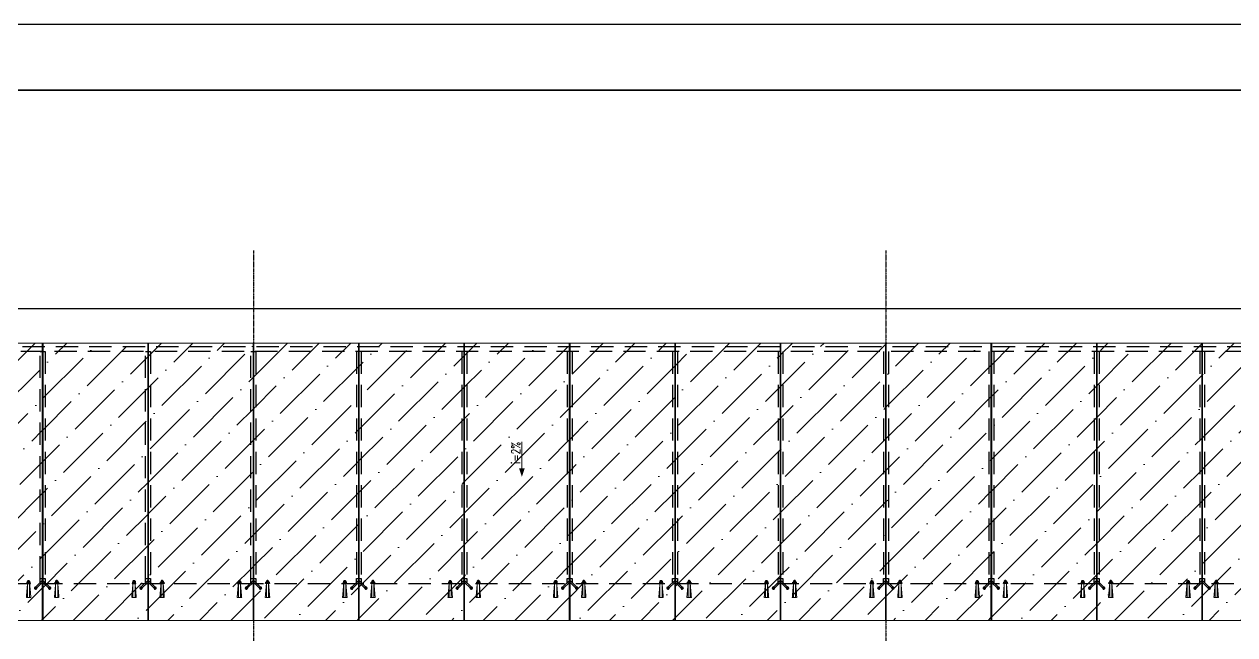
# Model space of a CAD drawing. Extents: x 134921 to 2525442, y -280073 to 23449.
# Drawn here: x 158438 to 175665, y 14751 to 23449 of the extents above; entities that cross this region are included whole.
import ezdxf
from ezdxf.enums import TextEntityAlignment as Align

# ---------------------------------------------------------------- set-up
doc = ezdxf.new("R2010")
doc.units = 0
for name, pattern in [('DASH2', [0.375, 0.25, -0.125]), ('DASHED2', [9.525, 6.35, -3.175]), ('X_GRID$0$CENTER', [2, 1.25, -0.25, 0.25, -0.25])]:
    doc.linetypes.add(name, pattern=pattern)
doc.layers.get('0').update_dxf_attribs({"linetype": 'CONTINUOUS'})
doc.layers.get('Defpoints').update_dxf_attribs({"linetype": 'CONTINUOUS'})
for name, color, linetype, lineweight in [('A - Hatch', 251, 'CONTINUOUS', 5), ('a khuat', 5, 'DASHED2', 15), ('a text', 7, 'CONTINUOUS', 5), ('a thiet bi', 146, 'CONTINUOUS', 9), ('Kinh', 5, 'CONTINUOUS', 13), ('TEXT', 7, 'CONTINUOUS', 5), ('X_GRID$0$symb', 6, 'CONTINUOUS', 25)]:
    doc.layers.add(name, color=color, linetype=linetype, lineweight=lineweight)
for name, color, linetype in [('A-OVER', 1, 'DASHED2'), ('chuyen-chi-tiet', 30, 'CONTINUOUS'), ('htch', 8, 'CONTINUOUS'), ('Steel', 7, 'CONTINUOUS'), ('X_GRID$0$A-GRID 1', 253, 'X_GRID$0$CENTER')]:
    doc.layers.add(name, color=color, linetype=linetype)
doc.styles.add('dim 1', font='romans.shx', dxfattribs={"width": 0.8})
pattern_1 = [(45, (-207399.62, 0), (168.3798, 617.3926), [793.75, -158.75, 0, -158.75])]

msp = doc.modelspace()

# ---------------------------------------------------------------- hatches: boundary and pattern name
at = {"layer": 'A - Hatch'}
h = msp.add_hatch(dxfattribs=at)
h.set_pattern_fill('ANSI36', color=8, scale=100)
h.set_pattern_definition(pattern_1)
h.paths.add_polyline_path([(157205.683, 18907.016), (158695.683, 18907.016), (158695.683, 14957.016), (157205.683, 14957.016)])
h = msp.add_hatch(dxfattribs=at)
h.set_pattern_fill('ANSI36', color=8, scale=100)
h.set_pattern_definition(pattern_1)
h.paths.add_polyline_path([(160195.862, 18907.016), (158705.862, 18907.016), (158705.862, 14957.016), (160195.862, 14957.016)])
h = msp.add_hatch(dxfattribs=at)
h.set_pattern_fill('ANSI36', color=8, scale=100)
h.set_pattern_definition(pattern_1)
h.paths.add_polyline_path([(160205.476, 18907.016), (161695.476, 18907.016), (161695.476, 14957.016), (160205.476, 14957.016)])
h = msp.add_hatch(dxfattribs=at)
h.set_pattern_fill('ANSI36', color=8, scale=100)
h.set_pattern_definition(pattern_1)
h.paths.add_polyline_path([(163195.476, 18907.016), (161705.476, 18907.016), (161705.476, 14957.016), (163195.476, 14957.016)])
h = msp.add_hatch(dxfattribs=at)
h.set_pattern_fill('ANSI36', color=8, scale=100)
h.set_pattern_definition(pattern_1)
h.paths.add_polyline_path([(163205.476, 18907.016), (164695.476, 18907.016), (164695.476, 14957.016), (163205.476, 14957.016)])
h = msp.add_hatch(dxfattribs=at)
h.set_pattern_fill('ANSI36', color=8, scale=100)
h.set_pattern_definition(pattern_1)
h.paths.add_polyline_path([(166195.476, 18907.016), (164705.476, 18907.016), (164705.476, 14957.016), (166195.476, 14957.016)])
h = msp.add_hatch(dxfattribs=at)
h.set_pattern_fill('ANSI36', color=8, scale=100)
h.set_pattern_definition(pattern_1)
h.paths.add_polyline_path([(166205.476, 18907.016), (167695.476, 18907.016), (167695.476, 14957.016), (166205.476, 14957.016)])
h = msp.add_hatch(dxfattribs=at)
h.set_pattern_fill('ANSI36', color=8, scale=100)
h.set_pattern_definition(pattern_1)
h.paths.add_polyline_path([(169195.476, 18907.016), (167705.476, 18907.016), (167705.476, 14957.016), (169195.476, 14957.016)])
h = msp.add_hatch(dxfattribs=at)
h.set_pattern_fill('ANSI36', color=8, scale=100)
h.set_pattern_definition(pattern_1)
h.paths.add_polyline_path([(169205.476, 18907.016), (170695.476, 18907.016), (170695.476, 14957.016), (169205.476, 14957.016)])
h = msp.add_hatch(dxfattribs=at)
h.set_pattern_fill('ANSI36', color=8, scale=100)
h.set_pattern_definition(pattern_1)
h.paths.add_polyline_path([(172195.476, 18907.016), (170705.476, 18907.016), (170705.476, 14957.016), (172195.476, 14957.016)])
h = msp.add_hatch(dxfattribs=at)
h.set_pattern_fill('ANSI36', color=8, scale=100)
h.set_pattern_definition(pattern_1)
h.paths.add_polyline_path([(172205.476, 18907.016), (173695.476, 18907.016), (173695.476, 14957.016), (172205.476, 14957.016)])
h = msp.add_hatch(dxfattribs=at)
h.set_pattern_fill('ANSI36', color=8, scale=100)
h.set_pattern_definition(pattern_1)
h.paths.add_polyline_path([(175195.476, 18907.016), (173705.476, 18907.016), (173705.476, 14957.016), (175195.476, 14957.016)])
h = msp.add_hatch(dxfattribs=at)
h.set_pattern_fill('ANSI36', color=8, scale=100)
h.set_pattern_definition(pattern_1)
h.paths.add_polyline_path([(175205.476, 18907.016), (176695.476, 18907.016), (176695.476, 14957.016), (175205.476, 14957.016)])

# ---------------------------------------------------------------- linework, layer by layer
at = {"color": 4}
msp.add_lwpolyline([(137825.171, -24613.545), (203365.318, -24613.545), (203365.318, 22511.027), (137825.171, 22511.027)], close=True, dxfattribs=at)
at = {"layer": 'A - Hatch', "color": 8}
msp.add_line((165954.029, 14957.016), (175446.924, 14957.016), dxfattribs=at)
at = {"layer": 'a khuat', "color": 8, "ltscale": 0.2}
for points in [[(158485.773, 15482.016), (158469.135, 15284.716), (158533.112, 15284.716), (158515.773, 15482.016)], [(158485.773, 15482.016), (158485.773, 15284.716), (158515.773, 15284.716), (158515.773, 15482.016)], [(158915.773, 15482.016), (158932.41, 15284.716), (158868.433, 15284.716), (158885.773, 15482.016)], [(158915.773, 15482.016), (158915.773, 15284.716), (158885.773, 15284.716), (158885.773, 15482.016)], [(159985.669, 15482.016), (159969.031, 15284.716), (160033.009, 15284.716), (160015.669, 15482.016)], [(159985.669, 15482.016), (159985.669, 15284.716), (160015.669, 15284.716), (160015.669, 15482.016)], [(160415.669, 15482.016), (160432.307, 15284.716), (160368.33, 15284.716), (160385.669, 15482.016)], [(160415.669, 15482.016), (160415.669, 15284.716), (160385.669, 15284.716), (160385.669, 15482.016)], [(161485.476, 15482.016), (161468.839, 15284.716), (161532.816, 15284.716), (161515.476, 15482.016)], [(161485.476, 15482.016), (161485.476, 15284.716), (161515.476, 15284.716), (161515.476, 15482.016)], [(161915.476, 15482.016), (161932.114, 15284.716), (161868.137, 15284.716), (161885.476, 15482.016)], [(161915.476, 15482.016), (161915.476, 15284.716), (161885.476, 15284.716), (161885.476, 15482.016)], [(162985.476, 15482.016), (162968.839, 15284.716), (163032.816, 15284.716), (163015.476, 15482.016)], [(162985.476, 15482.016), (162985.476, 15284.716), (163015.476, 15284.716), (163015.476, 15482.016)], [(163415.476, 15482.016), (163432.114, 15284.716), (163368.137, 15284.716), (163385.476, 15482.016)], [(163415.476, 15482.016), (163415.476, 15284.716), (163385.476, 15284.716), (163385.476, 15482.016)], [(164485.476, 15482.016), (164468.839, 15284.716), (164532.816, 15284.716), (164515.476, 15482.016)], [(164485.476, 15482.016), (164485.476, 15284.716), (164515.476, 15284.716), (164515.476, 15482.016)], [(164915.476, 15482.016), (164932.114, 15284.716), (164868.137, 15284.716), (164885.476, 15482.016)], [(164915.476, 15482.016), (164915.476, 15284.716), (164885.476, 15284.716), (164885.476, 15482.016)], [(165985.476, 15482.016), (165968.839, 15284.716), (166032.816, 15284.716), (166015.476, 15482.016)], [(165985.476, 15482.016), (165985.476, 15284.716), (166015.476, 15284.716), (166015.476, 15482.016)], [(166415.476, 15482.016), (166432.114, 15284.716), (166368.137, 15284.716), (166385.476, 15482.016)], [(166415.476, 15482.016), (166415.476, 15284.716), (166385.476, 15284.716), (166385.476, 15482.016)], [(167485.476, 15482.016), (167468.839, 15284.716), (167532.816, 15284.716), (167515.476, 15482.016)], [(167485.476, 15482.016), (167485.476, 15284.716), (167515.476, 15284.716), (167515.476, 15482.016)], [(167915.476, 15482.016), (167932.114, 15284.716), (167868.137, 15284.716), (167885.476, 15482.016)], [(167915.476, 15482.016), (167915.476, 15284.716), (167885.476, 15284.716), (167885.476, 15482.016)], [(168985.476, 15482.016), (168968.839, 15284.716), (169032.816, 15284.716), (169015.476, 15482.016)], [(168985.476, 15482.016), (168985.476, 15284.716), (169015.476, 15284.716), (169015.476, 15482.016)], [(169415.476, 15482.016), (169432.114, 15284.716), (169368.137, 15284.716), (169385.476, 15482.016)], [(169415.476, 15482.016), (169415.476, 15284.716), (169385.476, 15284.716), (169385.476, 15482.016)], [(170485.476, 15482.016), (170468.839, 15284.716), (170532.816, 15284.716), (170515.476, 15482.016)], [(170485.476, 15482.016), (170485.476, 15284.716), (170515.476, 15284.716), (170515.476, 15482.016)], [(170915.476, 15482.016), (170932.114, 15284.716), (170868.137, 15284.716), (170885.476, 15482.016)], [(170915.476, 15482.016), (170915.476, 15284.716), (170885.476, 15284.716), (170885.476, 15482.016)], [(171985.476, 15482.016), (171968.839, 15284.716), (172032.816, 15284.716), (172015.476, 15482.016)], [(171985.476, 15482.016), (171985.476, 15284.716), (172015.476, 15284.716), (172015.476, 15482.016)], [(172415.476, 15482.016), (172432.114, 15284.716), (172368.137, 15284.716), (172385.476, 15482.016)], [(172415.476, 15482.016), (172415.476, 15284.716), (172385.476, 15284.716), (172385.476, 15482.016)], [(173485.476, 15482.016), (173468.839, 15284.716), (173532.816, 15284.716), (173515.476, 15482.016)], [(173485.476, 15482.016), (173485.476, 15284.716), (173515.476, 15284.716), (173515.476, 15482.016)], [(173915.476, 15482.016), (173932.114, 15284.716), (173868.137, 15284.716), (173885.476, 15482.016)], [(173915.476, 15482.016), (173915.476, 15284.716), (173885.476, 15284.716), (173885.476, 15482.016)], [(174985.476, 15482.016), (174968.839, 15284.716), (175032.816, 15284.716), (175015.476, 15482.016)], [(174985.476, 15482.016), (174985.476, 15284.716), (175015.476, 15284.716), (175015.476, 15482.016)], [(175415.476, 15482.016), (175432.114, 15284.716), (175368.137, 15284.716), (175385.476, 15482.016)], [(175415.476, 15482.016), (175415.476, 15284.716), (175385.476, 15284.716), (175385.476, 15482.016)]]:
    msp.add_lwpolyline(points, dxfattribs=at)
at = {"layer": 'a text', "color": 8, "ltscale": 0.01}
msp.add_line((165520.277, 17122.83), (165520.277, 17498.346), dxfattribs=at)
at = {"layer": 'a text', "color": 8, "ltscale": 0.01, "flags": 128}
msp.add_lwpolyline([(165520.277, 17002.83, 0, 80, 0), (165520.277, 17122.83, 80, 80, 0)], format="xyseb", dxfattribs=at)
at = {"layer": 'a thiet bi', "color": 8}
for p, q in [((156986.179, 18907.016), (185925.476, 18907.016)), ((152475.476, 14957.016), (185925.476, 14957.016))]:
    msp.add_line(p, q, dxfattribs=at)
at = {"layer": 'A-OVER', "color": 8, "ltscale": 50}
for p, q in [((163165.476, 18787.016), (163165.476, 15552.016)), ((163235.476, 18787.016), (163235.476, 15552.016)), ((164665.476, 18787.016), (164665.476, 15552.016)), ((164735.476, 18787.016), (164735.476, 15552.016)), ((166165.476, 18787.016), (166165.476, 15552.016)), ((166235.476, 18787.016), (166235.476, 15552.016)), ((167665.476, 18787.016), (167665.476, 15552.016)), ((167735.476, 18787.016), (167735.476, 15552.016)), ((169165.476, 18787.016), (169165.476, 15552.016)), ((169235.476, 18787.016), (169235.476, 15552.016)), ((170665.476, 18787.016), (170665.476, 15552.016)), ((170735.476, 18787.016), (170735.476, 15552.016)), ((172165.476, 18787.016), (172165.476, 15552.016)), ((172235.476, 18787.016), (172235.476, 15552.016)), ((173665.476, 18787.016), (173665.476, 15552.016)), ((173735.476, 18787.016), (173735.476, 15552.016)), ((175165.476, 18787.016), (175165.476, 15552.016)), ((175235.476, 18787.016), (175235.476, 15552.016)), ((152475.476, 15482.016), (185925.476, 15482.016))]:
    msp.add_line(p, q, dxfattribs=at)
for points in [[(156983.242, 18857.016), (185855.476, 18857.016), (185855.476, 18787.016), (156975.694, 18787.016)], [(158665.476, 15552.016), (158665.476, 18787.016), (158735.476, 18787.016), (158738.447, 15552.016)], [(160165.476, 15552.016), (160165.476, 18787.016), (160235.476, 18787.016), (160237.435, 15552.016)], [(161665.476, 15552.016), (161665.476, 18787.016), (161735.476, 18787.016), (161735.476, 15552.016)]]:
    msp.add_lwpolyline(points, dxfattribs=at)
at = {"layer": 'chuyen-chi-tiet', "linetype": 'DASH2', "ltscale": 5}
msp.add_lwpolyline([(151075.269, 19397.17), (186857.191, 19397.17, -0.414213562), (187357.191, 18897.17), (187357.191, 6437.394, -0.414213562), (186857.191, 5937.394), (151075.269, 5937.394, -0.414213562), (150575.269, 6437.394), (150575.269, 18897.17, -0.414213562)], format="xyb", close=True, dxfattribs=at)
at = {"layer": 'Defpoints'}
msp.add_lwpolyline([(134920.621, -25556.171), (134920.621, 23448.829), (204303.121, 23448.829), (204303.121, -25556.171), (134920.621, -25556.171)], close=True, dxfattribs=at)
at = {"layer": 'htch', "color": 8, "ltscale": 50}
for p, q in [((158700.773, 18847.578), (158700.773, 14957.016)), ((160200.669, 18851.681), (160200.669, 14957.016)), ((161700.476, 18857.016), (161700.476, 14957.016)), ((163200.476, 18857.016), (163200.476, 14957.016)), ((164700.476, 18857.016), (164700.476, 14957.016)), ((166200.476, 18857.016), (166200.476, 14957.016)), ((167700.476, 18857.016), (167700.476, 14957.016)), ((169200.476, 18857.016), (169200.476, 14957.016)), ((170700.476, 18857.016), (170700.476, 14957.016)), ((172200.476, 18857.016), (172200.476, 14957.016)), ((173700.476, 18857.016), (173700.476, 14957.016)), ((175200.476, 18857.016), (175200.476, 14957.016))]:
    msp.add_line(p, q, dxfattribs=at)
at = {"layer": 'Kinh', "color": 8}
for points in [[(157205.683, 18907.016), (158695.683, 18907.016), (158695.683, 14957.016), (157205.683, 14957.016)], [(160195.862, 18907.016), (158705.862, 18907.016), (158705.862, 14957.016), (160195.862, 14957.016)], [(160205.476, 18907.016), (161695.476, 18907.016), (161695.476, 14957.016), (160205.476, 14957.016)], [(163195.476, 18907.016), (161705.476, 18907.016), (161705.476, 14957.016), (163195.476, 14957.016)], [(163205.476, 18907.016), (164695.476, 18907.016), (164695.476, 14957.016), (163205.476, 14957.016)], [(166195.476, 18907.016), (164705.476, 18907.016), (164705.476, 14957.016), (166195.476, 14957.016)], [(166205.476, 18907.016), (167695.476, 18907.016), (167695.476, 14957.016), (166205.476, 14957.016)], [(169195.476, 18907.016), (167705.476, 18907.016), (167705.476, 14957.016), (169195.476, 14957.016)], [(169205.476, 18907.016), (170695.476, 18907.016), (170695.476, 14957.016), (169205.476, 14957.016)], [(172195.476, 18907.016), (170705.476, 18907.016), (170705.476, 14957.016), (172195.476, 14957.016)], [(172205.476, 18907.016), (173695.476, 18907.016), (173695.476, 14957.016), (172205.476, 14957.016)], [(175195.476, 18907.016), (173705.476, 18907.016), (173705.476, 14957.016), (175195.476, 14957.016)], [(175205.476, 18907.016), (176695.476, 18907.016), (176695.476, 14957.016), (175205.476, 14957.016)]]:
    msp.add_lwpolyline(points, close=True, dxfattribs=at)
at = {"layer": 'Steel', "color": 8}
for p, q in [((158700.773, 15531.158), (158599.575, 15429.961)), ((158700.773, 15531.158), (158801.97, 15429.961)), ((160200.669, 15531.158), (160099.472, 15429.961)), ((160200.669, 15531.158), (160301.867, 15429.961)), ((161700.476, 15531.158), (161599.279, 15429.961)), ((161700.476, 15531.158), (161801.674, 15429.961)), ((163200.476, 15531.158), (163099.279, 15429.961)), ((163200.476, 15531.158), (163301.674, 15429.961)), ((164700.476, 15531.158), (164599.279, 15429.961)), ((164700.476, 15531.158), (164801.674, 15429.961)), ((166200.476, 15531.158), (166099.279, 15429.961)), ((166200.476, 15531.158), (166301.674, 15429.961)), ((167700.476, 15531.158), (167599.279, 15429.961)), ((167700.476, 15531.158), (167801.674, 15429.961)), ((169200.476, 15531.158), (169099.279, 15429.961)), ((169200.476, 15531.158), (169301.674, 15429.961)), ((170700.476, 15531.158), (170599.279, 15429.961)), ((170700.476, 15531.158), (170801.674, 15429.961)), ((172200.476, 15531.158), (172099.279, 15429.961)), ((172200.476, 15531.158), (172301.674, 15429.961)), ((173700.476, 15531.158), (173599.279, 15429.961)), ((173700.476, 15531.158), (173801.674, 15429.961)), ((175200.476, 15531.158), (175099.279, 15429.961)), ((175200.476, 15531.158), (175301.674, 15429.961)), ((158700.773, 15502.874), (158613.717, 15415.819)), ((158700.773, 15502.874), (158787.828, 15415.819)), ((160200.669, 15502.874), (160113.614, 15415.819)), ((160200.669, 15502.874), (160287.725, 15415.819)), ((161700.476, 15502.874), (161613.421, 15415.819)), ((161700.476, 15502.874), (161787.532, 15415.819)), ((163200.476, 15502.874), (163113.421, 15415.819)), ((163200.476, 15502.874), (163287.532, 15415.819)), ((164700.476, 15502.874), (164613.421, 15415.819)), ((164700.476, 15502.874), (164787.532, 15415.819)), ((166200.476, 15502.874), (166113.421, 15415.819)), ((166200.476, 15502.874), (166287.532, 15415.819)), ((167700.476, 15502.874), (167613.421, 15415.819)), ((167700.476, 15502.874), (167787.532, 15415.819)), ((169200.476, 15502.874), (169113.421, 15415.819)), ((169200.476, 15502.874), (169287.532, 15415.819)), ((170700.476, 15502.874), (170613.421, 15415.819)), ((170700.476, 15502.874), (170787.532, 15415.819)), ((172200.476, 15502.874), (172113.421, 15415.819)), ((172200.476, 15502.874), (172287.532, 15415.819)), ((173700.476, 15502.874), (173613.421, 15415.819)), ((173700.476, 15502.874), (173787.532, 15415.819)), ((175200.476, 15502.874), (175113.421, 15415.819)), ((175200.476, 15502.874), (175287.532, 15415.819))]:
    msp.add_line(p, q, dxfattribs=at)
at = {"layer": 'Steel', "color": 8, "ltscale": 0.2}
for p, q in [((158524.081, 15486.173), (158477.464, 15486.173)), ((158877.464, 15486.173), (158924.081, 15486.173)), ((160023.978, 15486.173), (159977.361, 15486.173)), ((160377.361, 15486.173), (160423.978, 15486.173)), ((161523.785, 15486.173), (161477.168, 15486.173)), ((161877.168, 15486.173), (161923.785, 15486.173)), ((163023.785, 15486.173), (162977.168, 15486.173)), ((163377.168, 15486.173), (163423.785, 15486.173)), ((164523.785, 15486.173), (164477.168, 15486.173)), ((164877.168, 15486.173), (164923.785, 15486.173)), ((166023.785, 15486.173), (165977.168, 15486.173)), ((166377.168, 15486.173), (166423.785, 15486.173)), ((167523.785, 15486.173), (167477.168, 15486.173)), ((167877.168, 15486.173), (167923.785, 15486.173)), ((169023.785, 15486.173), (168977.168, 15486.173)), ((169377.168, 15486.173), (169423.785, 15486.173)), ((170523.785, 15486.173), (170477.168, 15486.173)), ((170877.168, 15486.173), (170923.785, 15486.173)), ((172023.785, 15486.173), (171977.168, 15486.173)), ((172377.168, 15486.173), (172423.785, 15486.173)), ((173523.785, 15486.173), (173477.168, 15486.173)), ((173877.168, 15486.173), (173923.785, 15486.173)), ((175023.785, 15486.173), (174977.168, 15486.173)), ((175377.168, 15486.173), (175423.785, 15486.173))]:
    msp.add_line(p, q, dxfattribs=at)
for points in [[(158485.773, 15513.412), (158493.748, 15526.261)], [(158485.773, 15513.412), (158485.773, 15501.412)], [(158485.773, 15513.412), (158515.773, 15513.412)], [(158515.773, 15507.412), (158485.773, 15513.412)], [(158485.773, 15507.412), (158515.773, 15507.412)], [(158515.773, 15501.412), (158485.773, 15507.412)], [(158493.748, 15526.261), (158507.797, 15526.261), (158515.773, 15513.412), (158515.773, 15501.412)], [(158907.797, 15526.261), (158893.748, 15526.261), (158885.773, 15513.412), (158885.773, 15501.412)], [(158915.773, 15513.412), (158885.773, 15513.412)], [(158885.773, 15507.412), (158915.773, 15513.412)], [(158915.773, 15507.412), (158885.773, 15507.412)], [(158885.773, 15501.412), (158915.773, 15507.412)], [(158915.773, 15513.412), (158907.797, 15526.261)], [(158915.773, 15513.412), (158915.773, 15501.412)], [(159985.669, 15513.412), (159993.645, 15526.261)], [(159985.669, 15513.412), (159985.669, 15501.412)], [(159985.669, 15513.412), (160015.669, 15513.412)], [(160015.669, 15507.412), (159985.669, 15513.412)], [(159985.669, 15507.412), (160015.669, 15507.412)], [(160015.669, 15501.412), (159985.669, 15507.412)], [(159993.645, 15526.261), (160007.693, 15526.261), (160015.669, 15513.412), (160015.669, 15501.412)], [(160407.693, 15526.261), (160393.645, 15526.261), (160385.669, 15513.412), (160385.669, 15501.412)], [(160415.669, 15513.412), (160385.669, 15513.412)], [(160385.669, 15507.412), (160415.669, 15513.412)], [(160415.669, 15507.412), (160385.669, 15507.412)], [(160385.669, 15501.412), (160415.669, 15507.412)], [(160415.669, 15513.412), (160407.693, 15526.261)], [(160415.669, 15513.412), (160415.669, 15501.412)], [(161485.476, 15513.412), (161493.452, 15526.261)], [(161485.476, 15513.412), (161485.476, 15501.412)], [(161485.476, 15513.412), (161515.476, 15513.412)], [(161515.476, 15507.412), (161485.476, 15513.412)], [(161485.476, 15507.412), (161515.476, 15507.412)], [(161515.476, 15501.412), (161485.476, 15507.412)], [(161493.452, 15526.261), (161507.501, 15526.261), (161515.476, 15513.412), (161515.476, 15501.412)], [(161907.501, 15526.261), (161893.452, 15526.261), (161885.476, 15513.412), (161885.476, 15501.412)], [(161915.476, 15513.412), (161885.476, 15513.412)], [(161885.476, 15507.412), (161915.476, 15513.412)], [(161915.476, 15507.412), (161885.476, 15507.412)], [(161885.476, 15501.412), (161915.476, 15507.412)], [(161915.476, 15513.412), (161907.501, 15526.261)], [(161915.476, 15513.412), (161915.476, 15501.412)], [(162985.476, 15513.412), (162993.452, 15526.261)], [(162985.476, 15513.412), (162985.476, 15501.412)], [(162985.476, 15513.412), (163015.476, 15513.412)], [(163015.476, 15507.412), (162985.476, 15513.412)], [(162985.476, 15507.412), (163015.476, 15507.412)], [(163015.476, 15501.412), (162985.476, 15507.412)], [(162993.452, 15526.261), (163007.501, 15526.261), (163015.476, 15513.412), (163015.476, 15501.412)], [(163407.501, 15526.261), (163393.452, 15526.261), (163385.476, 15513.412), (163385.476, 15501.412)], [(163415.476, 15513.412), (163385.476, 15513.412)], [(163385.476, 15507.412), (163415.476, 15513.412)], [(163415.476, 15507.412), (163385.476, 15507.412)], [(163385.476, 15501.412), (163415.476, 15507.412)], [(163415.476, 15513.412), (163407.501, 15526.261)], [(163415.476, 15513.412), (163415.476, 15501.412)], [(164485.476, 15513.412), (164493.452, 15526.261)], [(164485.476, 15513.412), (164485.476, 15501.412)], [(164485.476, 15513.412), (164515.476, 15513.412)], [(164515.476, 15507.412), (164485.476, 15513.412)], [(164485.476, 15507.412), (164515.476, 15507.412)], [(164515.476, 15501.412), (164485.476, 15507.412)], [(164493.452, 15526.261), (164507.501, 15526.261), (164515.476, 15513.412), (164515.476, 15501.412)], [(164907.501, 15526.261), (164893.452, 15526.261), (164885.476, 15513.412), (164885.476, 15501.412)], [(164915.476, 15513.412), (164885.476, 15513.412)], [(164885.476, 15507.412), (164915.476, 15513.412)], [(164915.476, 15507.412), (164885.476, 15507.412)], [(164885.476, 15501.412), (164915.476, 15507.412)], [(164915.476, 15513.412), (164907.501, 15526.261)], [(164915.476, 15513.412), (164915.476, 15501.412)], [(165985.476, 15513.412), (165993.452, 15526.261)], [(165985.476, 15513.412), (165985.476, 15501.412)], [(165985.476, 15513.412), (166015.476, 15513.412)], [(166015.476, 15507.412), (165985.476, 15513.412)], [(165985.476, 15507.412), (166015.476, 15507.412)], [(166015.476, 15501.412), (165985.476, 15507.412)], [(165993.452, 15526.261), (166007.501, 15526.261), (166015.476, 15513.412), (166015.476, 15501.412)], [(166407.501, 15526.261), (166393.452, 15526.261), (166385.476, 15513.412), (166385.476, 15501.412)], [(166415.476, 15513.412), (166385.476, 15513.412)], [(166385.476, 15507.412), (166415.476, 15513.412)], [(166415.476, 15507.412), (166385.476, 15507.412)], [(166385.476, 15501.412), (166415.476, 15507.412)], [(166415.476, 15513.412), (166407.501, 15526.261)], [(166415.476, 15513.412), (166415.476, 15501.412)], [(167485.476, 15513.412), (167493.452, 15526.261)], [(167485.476, 15513.412), (167485.476, 15501.412)], [(167485.476, 15513.412), (167515.476, 15513.412)], [(167515.476, 15507.412), (167485.476, 15513.412)], [(167485.476, 15507.412), (167515.476, 15507.412)], [(167515.476, 15501.412), (167485.476, 15507.412)], [(167493.452, 15526.261), (167507.501, 15526.261), (167515.476, 15513.412), (167515.476, 15501.412)], [(167907.501, 15526.261), (167893.452, 15526.261), (167885.476, 15513.412), (167885.476, 15501.412)], [(167915.476, 15513.412), (167885.476, 15513.412)], [(167885.476, 15507.412), (167915.476, 15513.412)], [(167915.476, 15507.412), (167885.476, 15507.412)], [(167885.476, 15501.412), (167915.476, 15507.412)], [(167915.476, 15513.412), (167907.501, 15526.261)], [(167915.476, 15513.412), (167915.476, 15501.412)], [(168985.476, 15513.412), (168993.452, 15526.261)], [(168985.476, 15513.412), (168985.476, 15501.412)], [(168985.476, 15513.412), (169015.476, 15513.412)], [(169015.476, 15507.412), (168985.476, 15513.412)], [(168985.476, 15507.412), (169015.476, 15507.412)], [(169015.476, 15501.412), (168985.476, 15507.412)], [(168993.452, 15526.261), (169007.501, 15526.261), (169015.476, 15513.412), (169015.476, 15501.412)], [(169407.501, 15526.261), (169393.452, 15526.261), (169385.476, 15513.412), (169385.476, 15501.412)], [(169415.476, 15513.412), (169385.476, 15513.412)], [(169385.476, 15507.412), (169415.476, 15513.412)], [(169415.476, 15507.412), (169385.476, 15507.412)], [(169385.476, 15501.412), (169415.476, 15507.412)], [(169415.476, 15513.412), (169407.501, 15526.261)], [(169415.476, 15513.412), (169415.476, 15501.412)], [(170485.476, 15513.412), (170493.452, 15526.261)], [(170485.476, 15513.412), (170485.476, 15501.412)], [(170485.476, 15513.412), (170515.476, 15513.412)], [(170515.476, 15507.412), (170485.476, 15513.412)], [(170485.476, 15507.412), (170515.476, 15507.412)], [(170515.476, 15501.412), (170485.476, 15507.412)], [(170493.452, 15526.261), (170507.501, 15526.261), (170515.476, 15513.412), (170515.476, 15501.412)], [(170907.501, 15526.261), (170893.452, 15526.261), (170885.476, 15513.412), (170885.476, 15501.412)], [(170915.476, 15513.412), (170885.476, 15513.412)], [(170885.476, 15507.412), (170915.476, 15513.412)], [(170915.476, 15507.412), (170885.476, 15507.412)], [(170885.476, 15501.412), (170915.476, 15507.412)], [(170915.476, 15513.412), (170907.501, 15526.261)], [(170915.476, 15513.412), (170915.476, 15501.412)], [(171985.476, 15513.412), (171993.452, 15526.261)], [(171985.476, 15513.412), (171985.476, 15501.412)], [(171985.476, 15513.412), (172015.476, 15513.412)], [(172015.476, 15507.412), (171985.476, 15513.412)], [(171985.476, 15507.412), (172015.476, 15507.412)], [(172015.476, 15501.412), (171985.476, 15507.412)], [(171993.452, 15526.261), (172007.501, 15526.261), (172015.476, 15513.412), (172015.476, 15501.412)], [(172407.501, 15526.261), (172393.452, 15526.261), (172385.476, 15513.412), (172385.476, 15501.412)], [(172415.476, 15513.412), (172385.476, 15513.412)], [(172385.476, 15507.412), (172415.476, 15513.412)], [(172415.476, 15507.412), (172385.476, 15507.412)], [(172385.476, 15501.412), (172415.476, 15507.412)], [(172415.476, 15513.412), (172407.501, 15526.261)], [(172415.476, 15513.412), (172415.476, 15501.412)], [(173485.476, 15513.412), (173493.452, 15526.261)], [(173485.476, 15513.412), (173485.476, 15501.412)], [(173485.476, 15513.412), (173515.476, 15513.412)], [(173515.476, 15507.412), (173485.476, 15513.412)], [(173485.476, 15507.412), (173515.476, 15507.412)], [(173515.476, 15501.412), (173485.476, 15507.412)], [(173493.452, 15526.261), (173507.501, 15526.261), (173515.476, 15513.412), (173515.476, 15501.412)], [(173907.501, 15526.261), (173893.452, 15526.261), (173885.476, 15513.412), (173885.476, 15501.412)], [(173915.476, 15513.412), (173885.476, 15513.412)], [(173885.476, 15507.412), (173915.476, 15513.412)], [(173915.476, 15507.412), (173885.476, 15507.412)], [(173885.476, 15501.412), (173915.476, 15507.412)], [(173915.476, 15513.412), (173907.501, 15526.261)], [(173915.476, 15513.412), (173915.476, 15501.412)], [(174985.476, 15513.412), (174993.452, 15526.261)], [(174985.476, 15513.412), (174985.476, 15501.412)], [(174985.476, 15513.412), (175015.476, 15513.412)], [(175015.476, 15507.412), (174985.476, 15513.412)], [(174985.476, 15507.412), (175015.476, 15507.412)], [(175015.476, 15501.412), (174985.476, 15507.412)], [(174993.452, 15526.261), (175007.501, 15526.261), (175015.476, 15513.412), (175015.476, 15501.412)], [(175407.501, 15526.261), (175393.452, 15526.261), (175385.476, 15513.412), (175385.476, 15501.412)], [(175415.476, 15513.412), (175385.476, 15513.412)], [(175385.476, 15507.412), (175415.476, 15513.412)], [(175415.476, 15507.412), (175385.476, 15507.412)], [(175385.476, 15501.412), (175415.476, 15507.412)], [(175415.476, 15513.412), (175407.501, 15526.261)], [(175415.476, 15513.412), (175415.476, 15501.412)], [(158485.773, 15501.412), (158515.773, 15501.412)], [(158492.453, 15496.008), (158492.453, 15486.173)], [(158508.889, 15496.008), (158508.889, 15486.173)], [(158915.773, 15501.412), (158885.773, 15501.412)], [(158892.656, 15496.008), (158892.656, 15486.173)], [(158909.092, 15496.008), (158909.092, 15486.173)], [(159985.669, 15501.412), (160015.669, 15501.412)], [(159992.35, 15496.008), (159992.35, 15486.173)], [(160008.786, 15496.008), (160008.786, 15486.173)], [(160415.669, 15501.412), (160385.669, 15501.412)], [(160392.553, 15496.008), (160392.553, 15486.173)], [(160408.989, 15496.008), (160408.989, 15486.173)], [(161485.476, 15501.412), (161515.476, 15501.412)], [(161492.157, 15496.008), (161492.157, 15486.173)], [(161508.593, 15496.008), (161508.593, 15486.173)], [(161915.476, 15501.412), (161885.476, 15501.412)], [(161892.36, 15496.008), (161892.36, 15486.173)], [(161908.796, 15496.008), (161908.796, 15486.173)], [(162985.476, 15501.412), (163015.476, 15501.412)], [(162992.157, 15496.008), (162992.157, 15486.173)], [(163008.593, 15496.008), (163008.593, 15486.173)], [(163415.476, 15501.412), (163385.476, 15501.412)], [(163392.36, 15496.008), (163392.36, 15486.173)], [(163408.796, 15496.008), (163408.796, 15486.173)], [(164485.476, 15501.412), (164515.476, 15501.412)], [(164492.157, 15496.008), (164492.157, 15486.173)], [(164508.593, 15496.008), (164508.593, 15486.173)], [(164915.476, 15501.412), (164885.476, 15501.412)], [(164892.36, 15496.008), (164892.36, 15486.173)], [(164908.796, 15496.008), (164908.796, 15486.173)], [(165985.476, 15501.412), (166015.476, 15501.412)], [(165992.157, 15496.008), (165992.157, 15486.173)], [(166008.593, 15496.008), (166008.593, 15486.173)], [(166415.476, 15501.412), (166385.476, 15501.412)], [(166392.36, 15496.008), (166392.36, 15486.173)], [(166408.796, 15496.008), (166408.796, 15486.173)], [(167485.476, 15501.412), (167515.476, 15501.412)], [(167492.157, 15496.008), (167492.157, 15486.173)], [(167508.593, 15496.008), (167508.593, 15486.173)], [(167915.476, 15501.412), (167885.476, 15501.412)], [(167892.36, 15496.008), (167892.36, 15486.173)], [(167908.796, 15496.008), (167908.796, 15486.173)], [(168985.476, 15501.412), (169015.476, 15501.412)], [(168992.157, 15496.008), (168992.157, 15486.173)], [(169008.593, 15496.008), (169008.593, 15486.173)], [(169415.476, 15501.412), (169385.476, 15501.412)], [(169392.36, 15496.008), (169392.36, 15486.173)], [(169408.796, 15496.008), (169408.796, 15486.173)], [(170485.476, 15501.412), (170515.476, 15501.412)], [(170492.157, 15496.008), (170492.157, 15486.173)], [(170508.593, 15496.008), (170508.593, 15486.173)], [(170915.476, 15501.412), (170885.476, 15501.412)], [(170892.36, 15496.008), (170892.36, 15486.173)], [(170908.796, 15496.008), (170908.796, 15486.173)], [(171985.476, 15501.412), (172015.476, 15501.412)], [(171992.157, 15496.008), (171992.157, 15486.173)], [(172008.593, 15496.008), (172008.593, 15486.173)], [(172415.476, 15501.412), (172385.476, 15501.412)], [(172392.36, 15496.008), (172392.36, 15486.173)], [(172408.796, 15496.008), (172408.796, 15486.173)], [(173485.476, 15501.412), (173515.476, 15501.412)], [(173492.157, 15496.008), (173492.157, 15486.173)], [(173508.593, 15496.008), (173508.593, 15486.173)], [(173915.476, 15501.412), (173885.476, 15501.412)], [(173892.36, 15496.008), (173892.36, 15486.173)], [(173908.796, 15496.008), (173908.796, 15486.173)], [(174985.476, 15501.412), (175015.476, 15501.412)], [(174992.157, 15496.008), (174992.157, 15486.173)], [(175008.593, 15496.008), (175008.593, 15486.173)], [(175415.476, 15501.412), (175385.476, 15501.412)], [(175392.36, 15496.008), (175392.36, 15486.173)], [(175408.796, 15496.008), (175408.796, 15486.173)]]:
    msp.add_lwpolyline(points, dxfattribs=at)
at = {"layer": 'Steel', "color": 8}
for points in [[(158665.773, 15496.158), (158665.773, 15552.016), (158735.773, 15552.016), (158735.773, 15496.158)], [(160165.669, 15496.158), (160165.669, 15552.016), (160235.669, 15552.016), (160235.669, 15496.158)], [(161665.476, 15496.158), (161665.476, 15552.016), (161735.476, 15552.016), (161735.476, 15496.158)], [(163165.476, 15496.158), (163165.476, 15552.016), (163235.476, 15552.016), (163235.476, 15496.158)], [(164665.476, 15496.158), (164665.476, 15552.016), (164735.476, 15552.016), (164735.476, 15496.158)], [(166165.476, 15496.158), (166165.476, 15552.016), (166235.476, 15552.016), (166235.476, 15496.158)], [(167665.476, 15496.158), (167665.476, 15552.016), (167735.476, 15552.016), (167735.476, 15496.158)], [(169165.476, 15496.158), (169165.476, 15552.016), (169235.476, 15552.016), (169235.476, 15496.158)], [(170665.476, 15496.158), (170665.476, 15552.016), (170735.476, 15552.016), (170735.476, 15496.158)], [(172165.476, 15496.158), (172165.476, 15552.016), (172235.476, 15552.016), (172235.476, 15496.158)], [(173665.476, 15496.158), (173665.476, 15552.016), (173735.476, 15552.016), (173735.476, 15496.158)], [(175165.476, 15496.158), (175165.476, 15552.016), (175235.476, 15552.016), (175235.476, 15496.158)], [(158721.63, 15482.016), (158679.915, 15482.016)], [(160221.527, 15482.016), (160179.811, 15482.016)], [(161721.334, 15482.016), (161679.619, 15482.016)], [(163221.334, 15482.016), (163179.619, 15482.016)], [(164721.334, 15482.016), (164679.619, 15482.016)], [(166221.334, 15482.016), (166179.619, 15482.016)], [(167721.334, 15482.016), (167679.619, 15482.016)], [(169221.334, 15482.016), (169179.619, 15482.016)], [(170721.334, 15482.016), (170679.619, 15482.016)], [(172221.334, 15482.016), (172179.619, 15482.016)], [(173721.334, 15482.016), (173679.619, 15482.016)], [(175221.334, 15482.016), (175179.619, 15482.016)]]:
    msp.add_lwpolyline(points, dxfattribs=at)
at = {"layer": 'Steel', "color": 8, "ltscale": 0.2}
for points in [[(158472.349, 15486.173), (158472.349, 15482.016), (158529.196, 15482.016), (158529.196, 15486.173)], [(158477.464, 15501.412), (158477.464, 15486.173), (158524.081, 15486.173), (158524.081, 15501.412)], [(158929.196, 15486.173), (158929.196, 15482.016), (158872.349, 15482.016), (158872.349, 15486.173)], [(158924.081, 15501.412), (158924.081, 15486.173), (158877.464, 15486.173), (158877.464, 15501.412)], [(159972.246, 15486.173), (159972.246, 15482.016), (160029.093, 15482.016), (160029.093, 15486.173)], [(159977.361, 15501.412), (159977.361, 15486.173), (160023.978, 15486.173), (160023.978, 15501.412)], [(160429.093, 15486.173), (160429.093, 15482.016), (160372.246, 15482.016), (160372.246, 15486.173)], [(160423.978, 15501.412), (160423.978, 15486.173), (160377.361, 15486.173), (160377.361, 15501.412)], [(161472.053, 15486.173), (161472.053, 15482.016), (161528.9, 15482.016), (161528.9, 15486.173)], [(161477.168, 15501.412), (161477.168, 15486.173), (161523.785, 15486.173), (161523.785, 15501.412)], [(161928.9, 15486.173), (161928.9, 15482.016), (161872.053, 15482.016), (161872.053, 15486.173)], [(161923.785, 15501.412), (161923.785, 15486.173), (161877.168, 15486.173), (161877.168, 15501.412)], [(162972.053, 15486.173), (162972.053, 15482.016), (163028.9, 15482.016), (163028.9, 15486.173)], [(162977.168, 15501.412), (162977.168, 15486.173), (163023.785, 15486.173), (163023.785, 15501.412)], [(163428.9, 15486.173), (163428.9, 15482.016), (163372.053, 15482.016), (163372.053, 15486.173)], [(163423.785, 15501.412), (163423.785, 15486.173), (163377.168, 15486.173), (163377.168, 15501.412)], [(164472.053, 15486.173), (164472.053, 15482.016), (164528.9, 15482.016), (164528.9, 15486.173)], [(164477.168, 15501.412), (164477.168, 15486.173), (164523.785, 15486.173), (164523.785, 15501.412)], [(164928.9, 15486.173), (164928.9, 15482.016), (164872.053, 15482.016), (164872.053, 15486.173)], [(164923.785, 15501.412), (164923.785, 15486.173), (164877.168, 15486.173), (164877.168, 15501.412)], [(165972.053, 15486.173), (165972.053, 15482.016), (166028.9, 15482.016), (166028.9, 15486.173)], [(165977.168, 15501.412), (165977.168, 15486.173), (166023.785, 15486.173), (166023.785, 15501.412)], [(166428.9, 15486.173), (166428.9, 15482.016), (166372.053, 15482.016), (166372.053, 15486.173)], [(166423.785, 15501.412), (166423.785, 15486.173), (166377.168, 15486.173), (166377.168, 15501.412)], [(167472.053, 15486.173), (167472.053, 15482.016), (167528.9, 15482.016), (167528.9, 15486.173)], [(167477.168, 15501.412), (167477.168, 15486.173), (167523.785, 15486.173), (167523.785, 15501.412)], [(167928.9, 15486.173), (167928.9, 15482.016), (167872.053, 15482.016), (167872.053, 15486.173)], [(167923.785, 15501.412), (167923.785, 15486.173), (167877.168, 15486.173), (167877.168, 15501.412)], [(168972.053, 15486.173), (168972.053, 15482.016), (169028.9, 15482.016), (169028.9, 15486.173)], [(168977.168, 15501.412), (168977.168, 15486.173), (169023.785, 15486.173), (169023.785, 15501.412)], [(169428.9, 15486.173), (169428.9, 15482.016), (169372.053, 15482.016), (169372.053, 15486.173)], [(169423.785, 15501.412), (169423.785, 15486.173), (169377.168, 15486.173), (169377.168, 15501.412)], [(170472.053, 15486.173), (170472.053, 15482.016), (170528.9, 15482.016), (170528.9, 15486.173)], [(170477.168, 15501.412), (170477.168, 15486.173), (170523.785, 15486.173), (170523.785, 15501.412)], [(170928.9, 15486.173), (170928.9, 15482.016), (170872.053, 15482.016), (170872.053, 15486.173)], [(170923.785, 15501.412), (170923.785, 15486.173), (170877.168, 15486.173), (170877.168, 15501.412)], [(171972.053, 15486.173), (171972.053, 15482.016), (172028.9, 15482.016), (172028.9, 15486.173)], [(171977.168, 15501.412), (171977.168, 15486.173), (172023.785, 15486.173), (172023.785, 15501.412)], [(172428.9, 15486.173), (172428.9, 15482.016), (172372.053, 15482.016), (172372.053, 15486.173)], [(172423.785, 15501.412), (172423.785, 15486.173), (172377.168, 15486.173), (172377.168, 15501.412)], [(173472.053, 15486.173), (173472.053, 15482.016), (173528.9, 15482.016), (173528.9, 15486.173)], [(173477.168, 15501.412), (173477.168, 15486.173), (173523.785, 15486.173), (173523.785, 15501.412)], [(173928.9, 15486.173), (173928.9, 15482.016), (173872.053, 15482.016), (173872.053, 15486.173)], [(173923.785, 15501.412), (173923.785, 15486.173), (173877.168, 15486.173), (173877.168, 15501.412)], [(174972.053, 15486.173), (174972.053, 15482.016), (175028.9, 15482.016), (175028.9, 15486.173)], [(174977.168, 15501.412), (174977.168, 15486.173), (175023.785, 15486.173), (175023.785, 15501.412)], [(175428.9, 15486.173), (175428.9, 15482.016), (175372.053, 15482.016), (175372.053, 15486.173)], [(175423.785, 15501.412), (175423.785, 15486.173), (175377.168, 15486.173), (175377.168, 15501.412)]]:
    msp.add_lwpolyline(points, close=True, dxfattribs=at)
for centre in [(158600.773, 15417.016), (158800.773, 15417.016), (160100.669, 15417.016), (160300.669, 15417.016), (161600.476, 15417.016), (161800.476, 15417.016), (163100.476, 15417.016), (163300.476, 15417.016), (164600.476, 15417.016), (164800.476, 15417.016), (166100.476, 15417.016), (166300.476, 15417.016), (167600.476, 15417.016), (167800.476, 15417.016), (169100.476, 15417.016), (169300.476, 15417.016), (170600.476, 15417.016), (170800.476, 15417.016), (172100.476, 15417.016), (172300.476, 15417.016), (173600.476, 15417.016), (173800.476, 15417.016), (175100.476, 15417.016), (175300.476, 15417.016)]:
    msp.add_circle(centre, 13, dxfattribs=at)
for centre, radius, start, end in [((158482.523, 15496.342), 5.07, 90.6956579, 183.7810434), ((158487.26, 15496.215), 5.197, 357.7144192, 90.9465106), ((158497.857, 15496.008), 5.404, 90, 180), ((158503.485, 15496.008), 5.404, 0, 90), ((158514.293, 15496.008), 5.404, 90, 180), ((158518.85, 15496.178), 5.234, 358.1349907, 89.6687307), ((158600.773, 15417.016), 17, 81.0318791, 8.9681209), ((158800.773, 15417.016), 17, 171.0318791, 98.9681209), ((158882.695, 15496.178), 5.234, 90.3312693, 181.8650093), ((158887.252, 15496.008), 5.404, 360, 90), ((158898.06, 15496.008), 5.404, 90, 180), ((158903.688, 15496.008), 5.404, 360, 90), ((158914.285, 15496.215), 5.197, 89.0534894, 182.2855808), ((158919.022, 15496.342), 5.07, 356.2189566, 89.3043421), ((159982.42, 15496.342), 5.07, 90.6956579, 183.7810434), ((159987.156, 15496.215), 5.197, 357.7144192, 90.9465106), ((159997.753, 15496.008), 5.404, 90, 180), ((160003.382, 15496.008), 5.404, 0, 90), ((160014.19, 15496.008), 5.404, 90, 180), ((160018.747, 15496.178), 5.234, 358.1349907, 89.6687307), ((160100.669, 15417.016), 17, 81.0318791, 8.9681209), ((160300.669, 15417.016), 17, 171.0318791, 98.9681209), ((160382.592, 15496.178), 5.234, 90.3312693, 181.8650093), ((160387.149, 15496.008), 5.404, 360, 90), ((160397.957, 15496.008), 5.404, 90, 180), ((160403.585, 15496.008), 5.404, 360, 90), ((160414.182, 15496.215), 5.197, 89.0534894, 182.2855808), ((160418.919, 15496.342), 5.07, 356.2189566, 89.3043421), ((161482.227, 15496.342), 5.07, 90.6956579, 183.7810434), ((161486.964, 15496.215), 5.197, 357.7144192, 90.9465106), ((161497.561, 15496.008), 5.404, 90, 180), ((161503.189, 15496.008), 5.404, 0, 90), ((161513.997, 15496.008), 5.404, 90, 180), ((161518.554, 15496.178), 5.234, 358.1349907, 89.6687307), ((161600.476, 15417.016), 17, 81.0318791, 8.9681209), ((161800.476, 15417.016), 17, 171.0318791, 98.9681209), ((161882.399, 15496.178), 5.234, 90.3312693, 181.8650093), ((161886.956, 15496.008), 5.404, 360, 90), ((161897.764, 15496.008), 5.404, 90, 180), ((161903.392, 15496.008), 5.404, 360, 90), ((161913.989, 15496.215), 5.197, 89.0534894, 182.2855808), ((161918.726, 15496.342), 5.07, 356.2189566, 89.3043421), ((162982.227, 15496.342), 5.07, 90.6956579, 183.7810434), ((162986.964, 15496.215), 5.197, 357.7144192, 90.9465106), ((162997.561, 15496.008), 5.404, 90, 180), ((163003.189, 15496.008), 5.404, 0, 90), ((163013.997, 15496.008), 5.404, 90, 180), ((163018.554, 15496.178), 5.234, 358.1349907, 89.6687307), ((163100.476, 15417.016), 17, 81.0318791, 8.9681209), ((163300.476, 15417.016), 17, 171.0318791, 98.9681209), ((163382.399, 15496.178), 5.234, 90.3312693, 181.8650093), ((163386.956, 15496.008), 5.404, 360, 90), ((163397.764, 15496.008), 5.404, 90, 180), ((163403.392, 15496.008), 5.404, 360, 90), ((163413.989, 15496.215), 5.197, 89.0534894, 182.2855808), ((163418.726, 15496.342), 5.07, 356.2189566, 89.3043421), ((164482.227, 15496.342), 5.07, 90.6956579, 183.7810434), ((164486.964, 15496.215), 5.197, 357.7144192, 90.9465106), ((164497.561, 15496.008), 5.404, 90, 180), ((164503.189, 15496.008), 5.404, 0, 90), ((164513.997, 15496.008), 5.404, 90, 180), ((164518.554, 15496.178), 5.234, 358.1349907, 89.6687307), ((164600.476, 15417.016), 17, 81.0318791, 8.9681209), ((164800.476, 15417.016), 17, 171.0318791, 98.9681209), ((164882.399, 15496.178), 5.234, 90.3312693, 181.8650093), ((164886.956, 15496.008), 5.404, 360, 90), ((164897.764, 15496.008), 5.404, 90, 180), ((164903.392, 15496.008), 5.404, 360, 90), ((164913.989, 15496.215), 5.197, 89.0534894, 182.2855808), ((164918.726, 15496.342), 5.07, 356.2189566, 89.3043421), ((165982.227, 15496.342), 5.07, 90.6956579, 183.7810434), ((165986.964, 15496.215), 5.197, 357.7144192, 90.9465106), ((165997.561, 15496.008), 5.404, 90, 180), ((166003.189, 15496.008), 5.404, 0, 90), ((166013.997, 15496.008), 5.404, 90, 180), ((166018.554, 15496.178), 5.234, 358.1349907, 89.6687307), ((166100.476, 15417.016), 17, 81.0318791, 8.9681209), ((166300.476, 15417.016), 17, 171.0318791, 98.9681209), ((166382.399, 15496.178), 5.234, 90.3312693, 181.8650093), ((166386.956, 15496.008), 5.404, 360, 90), ((166397.764, 15496.008), 5.404, 90, 180), ((166403.392, 15496.008), 5.404, 360, 90), ((166413.989, 15496.215), 5.197, 89.0534894, 182.2855808), ((166418.726, 15496.342), 5.07, 356.2189566, 89.3043421), ((167482.227, 15496.342), 5.07, 90.6956579, 183.7810434), ((167486.964, 15496.215), 5.197, 357.7144192, 90.9465106), ((167497.561, 15496.008), 5.404, 90, 180), ((167503.189, 15496.008), 5.404, 0, 90), ((167513.997, 15496.008), 5.404, 90, 180), ((167518.554, 15496.178), 5.234, 358.1349907, 89.6687307), ((167600.476, 15417.016), 17, 81.0318791, 8.9681209), ((167800.476, 15417.016), 17, 171.0318791, 98.9681209), ((167882.399, 15496.178), 5.234, 90.3312693, 181.8650093), ((167886.956, 15496.008), 5.404, 360, 90), ((167897.764, 15496.008), 5.404, 90, 180), ((167903.392, 15496.008), 5.404, 360, 90), ((167913.989, 15496.215), 5.197, 89.0534894, 182.2855808), ((167918.726, 15496.342), 5.07, 356.2189566, 89.3043421), ((168982.227, 15496.342), 5.07, 90.6956579, 183.7810434), ((168986.964, 15496.215), 5.197, 357.7144192, 90.9465106), ((168997.561, 15496.008), 5.404, 90, 180), ((169003.189, 15496.008), 5.404, 0, 90), ((169013.997, 15496.008), 5.404, 90, 180), ((169018.554, 15496.178), 5.234, 358.1349907, 89.6687307), ((169100.476, 15417.016), 17, 81.0318791, 8.9681209), ((169300.476, 15417.016), 17, 171.0318791, 98.9681209), ((169382.399, 15496.178), 5.234, 90.3312693, 181.8650093), ((169386.956, 15496.008), 5.404, 360, 90), ((169397.764, 15496.008), 5.404, 90, 180), ((169403.392, 15496.008), 5.404, 360, 90), ((169413.989, 15496.215), 5.197, 89.0534894, 182.2855808), ((169418.726, 15496.342), 5.07, 356.2189566, 89.3043421), ((170482.227, 15496.342), 5.07, 90.6956579, 183.7810434), ((170486.964, 15496.215), 5.197, 357.7144192, 90.9465106), ((170497.561, 15496.008), 5.404, 90, 180), ((170503.189, 15496.008), 5.404, 0, 90), ((170513.997, 15496.008), 5.404, 90, 180), ((170518.554, 15496.178), 5.234, 358.1349907, 89.6687307), ((170600.476, 15417.016), 17, 81.0318791, 8.9681209), ((170800.476, 15417.016), 17, 171.0318791, 98.9681209), ((170882.399, 15496.178), 5.234, 90.3312693, 181.8650093), ((170886.956, 15496.008), 5.404, 360, 90), ((170897.764, 15496.008), 5.404, 90, 180), ((170903.392, 15496.008), 5.404, 360, 90), ((170913.989, 15496.215), 5.197, 89.0534894, 182.2855808), ((170918.726, 15496.342), 5.07, 356.2189566, 89.3043421), ((171982.227, 15496.342), 5.07, 90.6956579, 183.7810434), ((171986.964, 15496.215), 5.197, 357.7144192, 90.9465106), ((171997.561, 15496.008), 5.404, 90, 180), ((172003.189, 15496.008), 5.404, 0, 90), ((172013.997, 15496.008), 5.404, 90, 180), ((172018.554, 15496.178), 5.234, 358.1349907, 89.6687307), ((172100.476, 15417.016), 17, 81.0318791, 8.9681209), ((172300.476, 15417.016), 17, 171.0318791, 98.9681209), ((172382.399, 15496.178), 5.234, 90.3312693, 181.8650093), ((172386.956, 15496.008), 5.404, 360, 90), ((172397.764, 15496.008), 5.404, 90, 180), ((172403.392, 15496.008), 5.404, 360, 90), ((172413.989, 15496.215), 5.197, 89.0534894, 182.2855808), ((172418.726, 15496.342), 5.07, 356.2189566, 89.3043421), ((173482.227, 15496.342), 5.07, 90.6956579, 183.7810434), ((173486.964, 15496.215), 5.197, 357.7144192, 90.9465106), ((173497.561, 15496.008), 5.404, 90, 180), ((173503.189, 15496.008), 5.404, 0, 90), ((173513.997, 15496.008), 5.404, 90, 180), ((173518.554, 15496.178), 5.234, 358.1349907, 89.6687307), ((173600.476, 15417.016), 17, 81.0318791, 8.9681209), ((173800.476, 15417.016), 17, 171.0318791, 98.9681209), ((173882.399, 15496.178), 5.234, 90.3312693, 181.8650093), ((173886.956, 15496.008), 5.404, 360, 90), ((173897.764, 15496.008), 5.404, 90, 180), ((173903.392, 15496.008), 5.404, 360, 90), ((173913.989, 15496.215), 5.197, 89.0534894, 182.2855808), ((173918.726, 15496.342), 5.07, 356.2189566, 89.3043421), ((174982.227, 15496.342), 5.07, 90.6956579, 183.7810434), ((174986.964, 15496.215), 5.197, 357.7144192, 90.9465106), ((174997.561, 15496.008), 5.404, 90, 180), ((175003.189, 15496.008), 5.404, 0, 90), ((175013.997, 15496.008), 5.404, 90, 180), ((175018.554, 15496.178), 5.234, 358.1349907, 89.6687307), ((175100.476, 15417.016), 17, 81.0318791, 8.9681209), ((175300.476, 15417.016), 17, 171.0318791, 98.9681209), ((175382.399, 15496.178), 5.234, 90.3312693, 181.8650093), ((175386.956, 15496.008), 5.404, 360, 90), ((175397.764, 15496.008), 5.404, 90, 180), ((175403.392, 15496.008), 5.404, 360, 90), ((175413.989, 15496.215), 5.197, 89.0534894, 182.2855808), ((175418.726, 15496.342), 5.07, 356.2189566, 89.3043421)]:
    msp.add_arc(centre, radius, start, end, dxfattribs=at)
at = {"layer": 'TEXT'}
msp.add_lwpolyline([(152475.476, 14957.016), (152475.476, 18907.016), (185925.476, 18907.016), (185925.476, 14957.016)], dxfattribs=at)
at = {"layer": 'TEXT', "ltscale": 400}
msp.add_lwpolyline([(185925.476, 11282.016), (185925.476, 14957.016), (152475.476, 14957.016)], dxfattribs=at)
at = {"layer": 'X_GRID$0$A-GRID 1', "ltscale": 10}
for p, q in [((161700.476, 20224.377), (161700.476, 4741.145)), ((170700.476, 20224.377), (170700.476, 4741.145))]:
    msp.add_line(p, q, dxfattribs=at)
at = {"layer": 'X_GRID$0$symb', "ltscale": 2}
msp.add_lwpolyline([(137825.171, 22511.027), (203365.318, 22511.027), (203365.318, -20323.545), (137825.171, -20323.545)], close=True, dxfattribs=at)

# ---------------------------------------------------------------- texts
at = {"layer": 'a text', "color": 8, "style": 'dim 1', "width": 0.75}
msp.add_text('i=2%%%', height=125, rotation=90, dxfattribs=at).set_placement((165495.277, 17498.346), align=Align.RIGHT)

doc.saveas('drawing.dxf')
